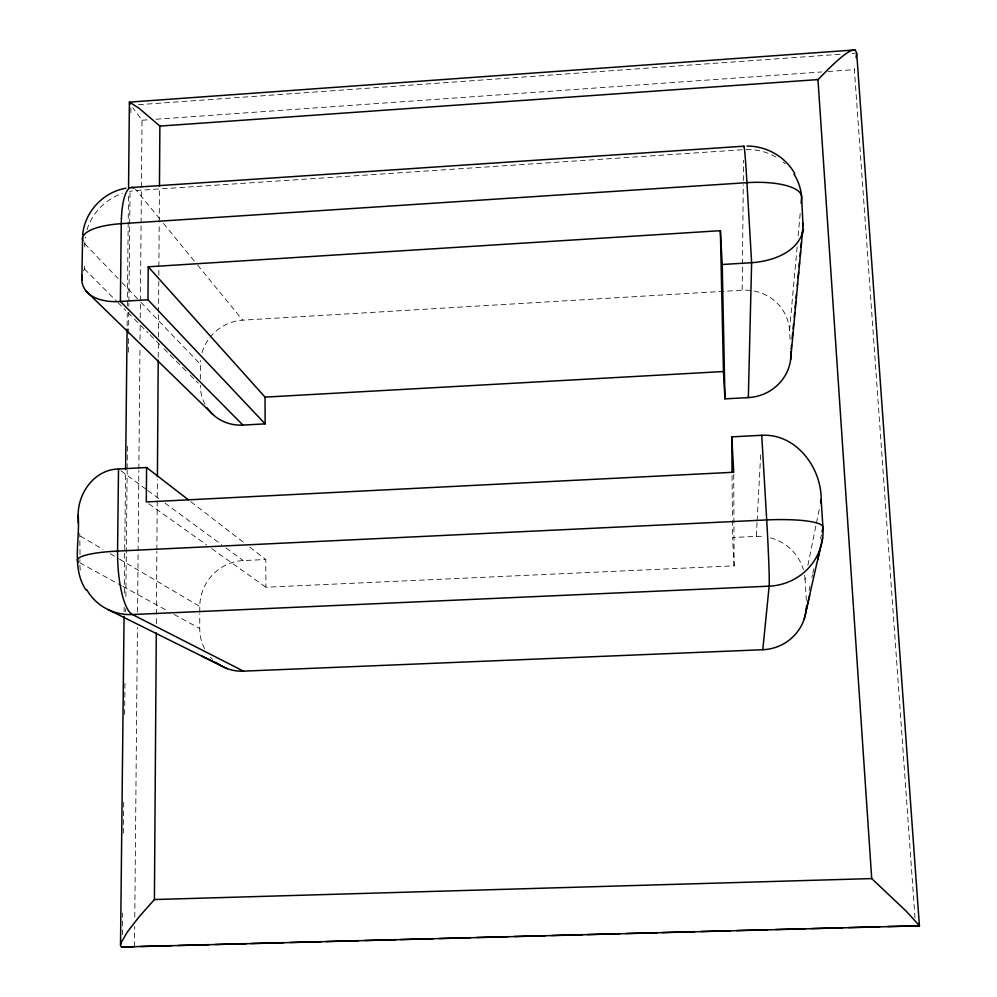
<?xml version="1.0" encoding="UTF-8"?>
<svg xmlns="http://www.w3.org/2000/svg" width="997" height="997" viewBox="0 0 997 997"><rect width="100%" height="100%" fill="white"/><g stroke="black" fill="none" stroke-linecap="round" stroke-linejoin="round"><path stroke-width="0.75" stroke-dasharray="4.99 3.74" d="M204.559 648.661A45.002 43.095 -54.8 0 1 199.736 628.509L199.774 613.803M199.774 612.332L199.799 606.45A44.853 42.933 -53.1 0 1 243.231 560.576L265.775 559.516L265.9 587.233L734.104 565.835L733.742 473.787M200.347 379.246L200.385 364.291A43.432 40.977 -38.4 0 1 200.571 360.528M156.355 623.636L156.417 615.897M156.429 614.351L156.865 551.329M156.878 549.796L157.376 479.657M158.249 357.175L158.336 343.292M158.386 337.086L158.548 313.806M158.56 312.26L158.785 281.49M158.822 275.346L159.184 223.527M159.196 222.007L159.445 187.897M134.52 946.639L134.695 926.412M134.782 917.078L137.412 627.599M137.561 612.033L138.845 470.41M138.857 468.852L139.966 347.455M140.029 339.678L140.178 324.112M140.228 317.881L140.378 302.328M140.39 300.77L141.076 224.512M141.088 222.954L141.4 188.707M141.424 187.149L142.023 120.238L132.788 107.738M124.114 611.672L124.164 607.048M124.301 593.165L125.585 471.083M127.118 325.994L127.242 313.569M127.329 305.805L128.513 192.384M122.344 934.762L122.569 913.09M123.391 833.268L123.728 800.641M124.625 714.45L124.974 681.051M125.684 611.822L125.722 608.768M125.846 596.567L127.155 470.272M127.167 468.727L127.404 445.796M128.376 352.228L128.551 335.391M128.563 333.87L128.787 312.447M128.85 306.328L128.887 303.262M128.9 301.73L129.685 225.559M129.697 224.026L130.059 190.203M130.856 112.798L130.931 105.246M790.11 339.491L789.524 330.256A44.877 42.921 -3.6 0 0 742.179 290.202L742.441 265.289M742.453 263.993L743.276 184.769M743.326 180.582L743.538 160.255M80.283 570.147A55.134 52.018 -51.7 0 1 79.897 562.844L79.947 559.491M80.034 554.457L79.723 533.495M83.499 271.034L84.396 268.941L84.496 262.635M84.745 246.932L84.782 243.804A52.841 48.865 -37.4 0 1 85.368 236.95M734.104 565.835L732.558 537.495L756.287 536.386L757.059 522.092M757.134 520.758L760.736 453.672M789.524 330.256L797.176 246.421M798.136 235.965L800.217 213.071M915.009 918L854.367 69.64L855.002 65.117M806.361 600.518L805.04 579.319L805.875 575.232M807.882 565.311L816.194 524.31M816.468 522.964L819.945 505.853M809.066 590.299L809.975 586.186M811.857 577.662L812.518 574.708M812.842 573.238L813.851 568.689M820.494 538.729L821.403 534.616M138.483 104.697L841.518 54.174M852.123 53.402L855.164 53.19M142.023 120.238L149.787 119.677M155.993 119.241L821.777 71.946M827.984 71.51L854.367 69.64M742.142 149.762L136.539 190.502A52.841 48.865 -37.4 0 0 129.585 191.436M202.042 352.714A43.432 40.977 -38.4 0 1 242.695 320.162L742.179 290.202M79.897 562.844L121.385 585.575M122.731 586.311L167.284 610.725M174.089 614.451L199.736 628.509M80.308 536.05L102.953 549.384M110.169 553.634L118.381 558.482M119.54 559.155L199.799 606.45M148.815 503.747L206.728 545.035M211.763 548.624L265.9 587.233M120.911 470.758L146.484 489.539M147.743 490.462L160.118 499.547M164.954 503.099L221.558 544.674M226.045 547.964L243.231 560.576M190.813 501.665L244.876 543.39M249.798 547.191L265.775 559.516M84.396 268.941L116.848 301.48M117.858 302.49L125.684 310.354M127.865 312.535L133.324 318.006M134.383 319.077L148.03 332.761M150.061 334.805L162.05 346.819M163.982 348.763L188.159 373.015M190.203 375.071L198.328 383.222M84.782 243.804L118.132 278.549M122.033 282.625L138.857 300.159M140.976 302.365L200.385 364.291M159.794 218.904L136.539 190.502A53.053 13.833 85.3 0 0 135.243 189.131M163.471 223.403L194.776 261.638M197.568 265.04L242.695 320.162M732.072 475.569L732.409 518.926M732.421 520.471L732.558 537.495M756.287 536.386A46.198 45.214 14.7 0 1 764.674 536.735M770.482 537.882A46.198 45.214 14.7 0 1 803.383 569.711M804.604 575.257A46.198 45.214 14.7 0 1 805.04 579.319M212.461 659.353A45.002 43.095 -54.8 0 1 210.404 657.197M746.105 149.55A54.96 51.757 -6.5 0 1 777.623 158.062M783.218 162.075A54.96 51.757 -6.5 0 1 785.287 163.869M86.963 229.896A52.841 48.865 -37.4 0 1 122.457 193.368M205.033 404.284A43.544 41.151 -39.3 0 1 200.335 385.228"/><path stroke-width="1.5" d="M188.358 499.771L146.584 467.518L118.506 468.989C94.777 469.425 77.99 492.73 78.152 515.175C80.234 539.801 71.286 567.692 85.892 589.888M856.049 57.589C861.084 32.826 820.93 77.105 817.964 79.586L871.714 878.581L906.273 911.233L919.521 925.814L121.347 947.038L120.463 945.567L121.198 942.489L127.442 931.859L139.156 916.742L154.41 899.543L156.292 632.933M157.401 476.566L158.224 360.216M159.458 186.339L159.881 126.083L138.932 108.162L129.498 102.118L855.227 49.9M146.584 467.518L146.297 501.952L733.73 472.254L731.773 436.86L761.733 435.29C796.017 433.321 821.628 467.668 821.167 499.821L822.961 527.587L822.014 531.825M207.214 407.873A43.544 41.151 -39.3 0 0 242.932 425.083L265.14 423.875L147.967 299.761L148.229 266.81L720.37 230.681L722.239 264.504L724.956 398.862L748.336 397.591A44.99 43.12 -2.8 0 0 790.87 351.779M118.506 468.989L117.571 551.079A54.698 14.893 87.8 0 0 132.451 614.538L243.467 671.143L762.792 649.72A46.336 45.401 18 0 0 806.523 606.139M124.064 616.296L120.525 944.707M125.61 469.537L127.08 329.085M128.563 187.723L129.398 102.193L130.146 104.124M82.614 237.523L81.816 280.219C83.249 298.377 105.545 302.776 120.4 301.443L147.967 299.761M748.336 397.591L751.626 262.697L746.94 182.663A54.785 1.246 87.1 0 0 743.737 147.02M78.152 515.175L78.277 523.151M801.114 203.214L801.638 197.493A54.96 51.757 -6.5 0 0 793.973 174.163M791.132 349.137L791.518 345.161M792.166 338.382L792.715 332.824M793.114 328.599L793.537 324.337M794.235 317.058L794.671 312.584M795.108 308.061L795.706 301.954M796.08 298.028L796.466 294.115M797.251 286.077L797.513 283.322M798.049 277.827L798.597 272.181M799.145 266.461L799.569 262.124M800.142 256.204L800.579 251.743M801.015 247.156L801.463 242.57M802.124 235.84L802.647 230.382M803.046 226.232L801.638 197.493A54.985 17.871 -4.2 0 0 746.94 182.663L121.273 223.677A53.427 16.7 1.5 0 0 82.788 240.763M790.609 359.68L803.32 223.465M762.792 649.72L769.148 586.174A56.555 1.346 86.9 0 0 766.693 519.936L761.733 435.29M803.408 229.123C799.021 252.166 772.339 261.326 751.626 262.697L722.239 264.504M82.651 234.856C84.683 211.912 103.239 192.035 125.921 188.221M82.253 275.247L81.816 280.219M820.556 502.837L821.167 499.821M804.243 618.963L820.257 548.313M817.702 559.965L822.662 537.782M806.199 610.363L809.664 595.383M159.881 126.083L817.964 79.586M131.18 187.523L743.936 146.185M148.229 266.81L265.028 397.118L723.461 371.532L720.37 230.681M122.22 947.15L134.52 946.639M154.41 899.543L871.714 878.581M140.739 946.477L171.858 945.642M178.077 945.48L209.196 944.645M215.427 944.483L246.533 943.648M251.207 943.523L283.883 942.651M290.102 942.489L321.221 941.654M325.894 941.529L358.559 940.657M364.79 940.495L395.909 939.66M400.57 939.535L433.246 938.663M439.465 938.501L470.584 937.666M476.803 937.492L507.922 936.669M514.153 936.495L545.272 935.672M551.491 935.498L582.609 934.675M587.27 934.55L619.947 933.678M626.178 933.504L657.285 932.669M661.958 932.544L694.635 931.672M700.854 931.51L730.415 930.724M736.633 930.55L767.752 929.727M775.541 929.516L805.102 928.718M811.321 928.556L842.44 927.721M848.659 927.559L879.778 926.724M887.554 926.525L919.408 925.852L856.685 53.078M747.04 146.061C766.319 145.911 785.698 156.766 794.858 173.877M107.975 609.553L219.452 664.862M201.544 655.939L227.304 668.675M212.735 414.328L85.754 290.8M242.932 425.083L120.4 301.443L121.273 223.677A53.053 13.833 85.3 0 1 133.91 188.134M723.461 371.532L724.956 398.862M731.773 436.86L732.047 472.466M265.028 397.118L265.14 423.875M78.651 562.034A55.321 9.372 0 0 1 117.571 551.079L766.693 519.936A57.003 10.057 -2.9 0 1 822.961 527.587A57.041 55.57 9.4 0 1 769.148 586.174L132.451 614.538A55.134 52.018 -51.7 0 1 86.714 589.676M243.467 671.143A45.002 43.095 -54.8 0 1 215.826 662.307"/></g></svg>
